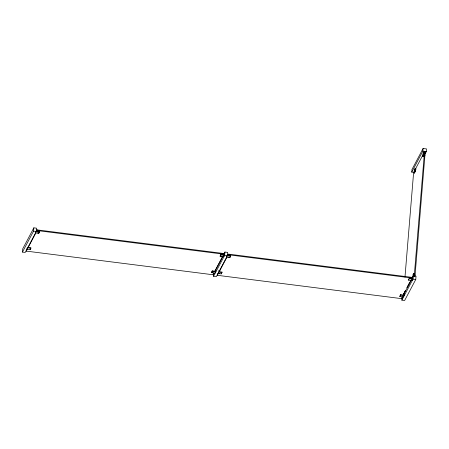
<?xml version="1.0" encoding="UTF-8"?>
<svg xmlns="http://www.w3.org/2000/svg" width="449" height="449" viewBox="0 0 449 449"><rect width="100%" height="100%" fill="white"/><g stroke="black" fill="none" stroke-linecap="round" stroke-linejoin="round"><path stroke-width="0.67" d="M22.45 252.097L22.719 248.836L33.832 227.845L36.61 228.193L36.341 231.459L25.223 252.45L22.45 252.097L33.563 231.106L33.832 227.845M214.134 272.964L213.174 274.777L26.238 251.103L26.295 250.452M28.175 246.899L28.119 247.551L30.897 247.904L30.1 249.683L26.631 249.246L27.4 247.792L30.869 248.23M30.1 249.683L30.897 247.904M36.846 230.528L36.79 231.179L39.563 231.527L38.766 233.312L35.297 232.874L36.072 231.415M36.481 231.757L37.177 229.894L224.113 253.567L223.417 255.43M38.766 233.312L39.563 231.527M215.829 270.332L215.722 271.639L214.953 273.099L211.485 272.655L212.282 270.876L215.054 271.224L215.11 270.573M211.485 272.655L212.282 270.876M213.174 274.777L213.23 274.126M223.95 253.898L224.932 252.046L227.705 252.394L227.435 255.661L216.323 276.651L213.544 276.298L213.814 273.037M402.456 296.811L401.496 298.63L217.338 275.304L217.389 274.653M223.114 253.786L224.5 253.96L224.393 255.268L223.619 256.721L220.15 256.284L220.947 254.499L223.725 254.852L223.776 254.201M220.234 255.301L220.257 254.976M219.269 271.101L219.219 271.752L221.991 272.105L221.194 273.884L217.726 273.447M220.15 256.284L220.947 254.499M221.194 273.884L221.991 272.105M213.544 276.298L224.663 255.307L224.932 252.046M227.94 254.729L227.884 255.38L230.663 255.728L229.86 257.513L226.397 257.075L227.166 255.616M229.86 257.513L230.663 255.728M404.151 294.185L404.044 295.493L403.269 296.946L399.806 296.508L400.603 294.724L403.376 295.077M399.806 296.508L400.603 294.724M414.528 172.455L411.75 172.102L411.969 169.492L423.081 148.501L426.55 148.939L426.337 151.549L425.029 154.018M412.272 277.746L413.254 275.894L416.027 276.247L415.757 279.508L404.639 300.499L401.866 300.151L402.136 296.884M404.97 277.078L413.619 172.511L414.579 170.699M414.163 172.983L414.433 169.716L415.202 168.263L414.932 171.529L414.163 172.983L414.511 173.028L415.28 171.569L415.499 168.959L416.189 169.048M414.511 173.028L414.674 171.069M410.74 277.549L412.822 277.813L412.71 279.115L411.941 280.574L408.472 280.131L409.269 278.352L412.047 278.7L412.098 278.049M408.472 280.131L409.269 278.352M411.941 280.574L412.047 279.267M412.378 278.071L412.435 277.42L228.272 254.095L228.221 254.751L412.378 278.071L411.739 279.284M411.75 172.102L422.868 151.111L423.081 148.501M412.9 276.736L413.063 274.777L413.832 273.323L414.18 273.368L413.967 275.978M424.861 152.671L424.165 152.587L423.951 155.197L423.177 156.656L422.835 156.611L423.104 153.345L423.873 151.891L425.259 152.065M401.866 300.151L412.979 279.16L413.254 275.894M423.177 156.656L423.289 155.348M413.563 276.584L413.832 273.323M422.835 156.611L423.603 155.152L423.873 151.891M413.658 276.556L414.298 275.349L424.501 151.958L414.983 169.93M414.657 276.062L414.82 274.103M424.754 153.979L424.642 155.287L424.99 155.332L424.479 156.303M415.005 276.107L425.192 152.043M36.537 231.106L37.177 229.894M26.238 251.103L27.518 248.684M28.164 247.478L35.841 232.964M215.15 270.494L221.335 258.837M221.553 258.405L222.193 257.198M215.093 271.151L222.777 256.643M217.338 275.304L218.298 273.492M219.258 271.679L226.941 257.17M413.669 274.333L414.18 273.368M403.471 294.348L405.391 290.722M406.99 287.697L409.55 282.859M410.19 281.652L410.835 280.44M403.769 293.798L405.408 290.711M407.041 287.624L409.982 282.067M403.415 294.999L411.099 280.49M412.305 278.784L412.822 277.813M414.354 276.646L414.994 275.433L414.298 275.349M422.868 151.111L426.337 151.549M423.603 155.152L423.951 155.197M414.932 171.529L415.28 171.569M413.619 172.511L414.309 172.601M413.063 274.777L413.411 274.822M36.178 230.113L37.564 230.286M227.273 254.314L228.659 254.488M37.121 230.55L224.057 254.224M33.563 231.106L39.54 231.858M220.925 254.83L224.393 255.268M224.663 255.307L230.634 256.059M409.241 278.677L412.71 279.115M412.979 279.16L415.757 279.508M37.407 232.812L38.794 232.986M220.178 255.958L222.951 256.306M228.502 257.013L229.888 257.187M218.601 270.685L219.993 270.859M212.254 271.202L215.722 271.639M218.495 271.993L221.963 272.431M400.575 295.049L404.044 295.493M211.507 272.33L212.899 272.504M218.444 273.211L219.83 273.385"/></g></svg>
